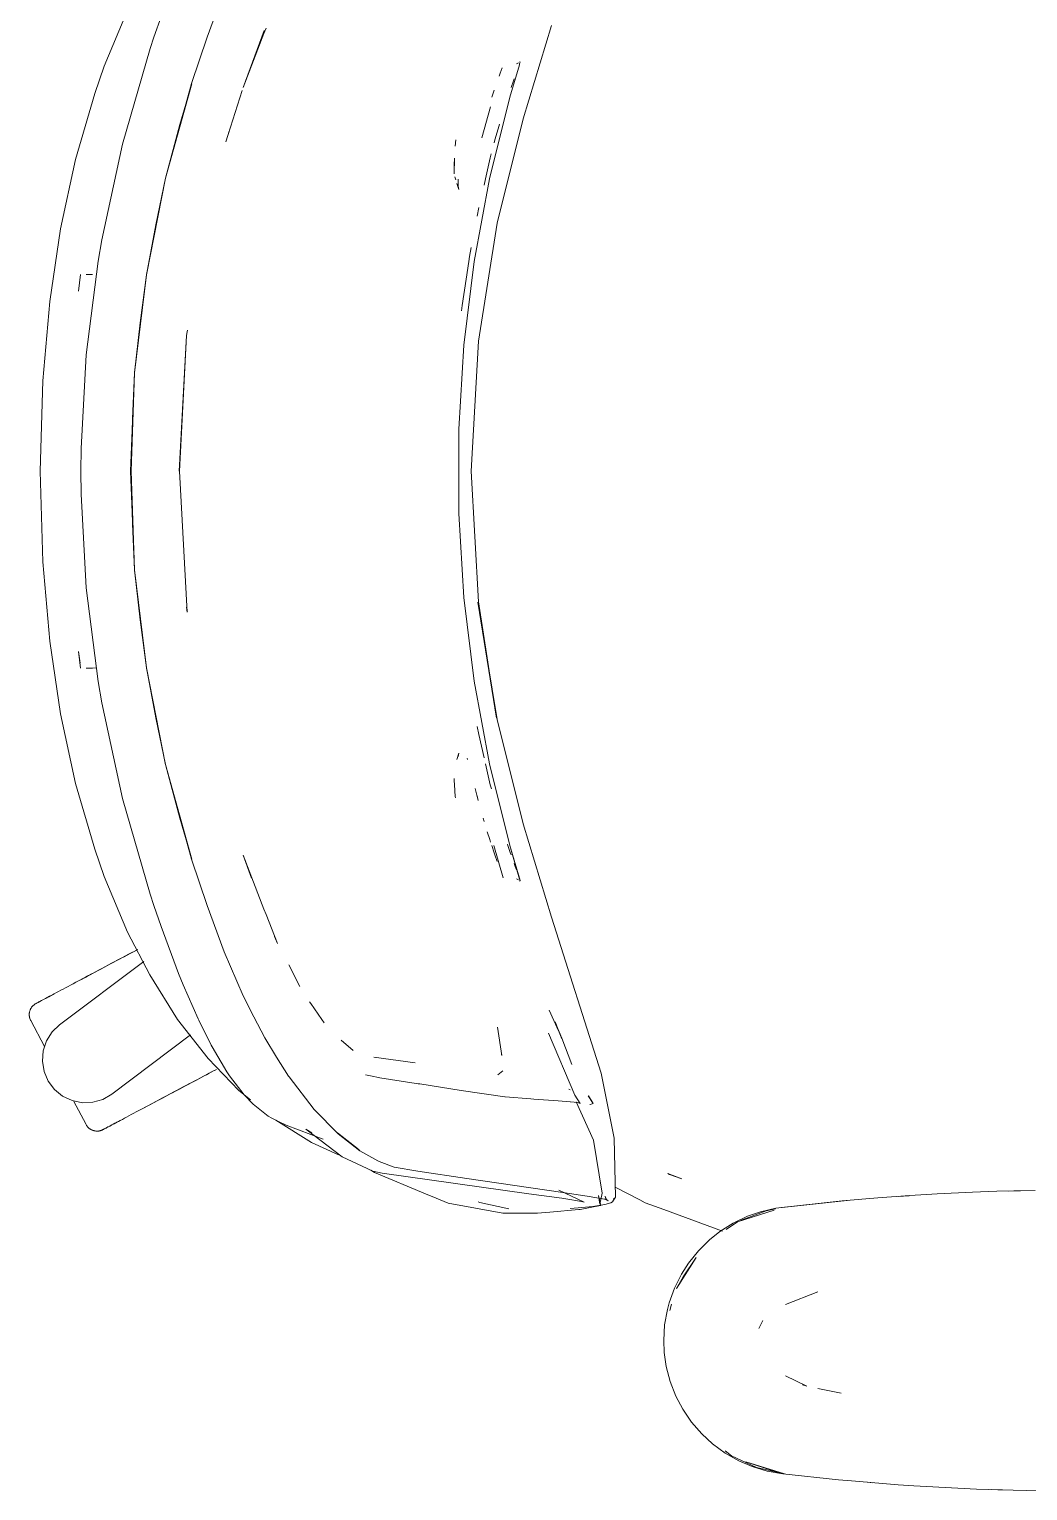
# Model space of a CAD drawing. Header units: millimetres. Extents: x 155927 to 317870, y -36033 to 97293.
# Drawn here: x 179790.8 to 180112.3, y 10100.8 to 10571.5 of the extents above; entities that cross this region are included whole.
import ezdxf

# ---------------------------------------------------------------- set-up
doc = ezdxf.new("R2010")
doc.units = ezdxf.units.MM
doc.header["$MEASUREMENT"] = 0
doc.layers.add('G-IMPT', color=8, linetype='CONTINUOUS', lineweight=9)
doc.layers.add('I-FURN', color=8, linetype='CONTINUOUS', lineweight=9)

msp = doc.modelspace()

# ---------------------------------------------------------------- linework, layer by layer
at = {"layer": 'G-IMPT'}
for p, q in [((179853.52, 10583.89), (179848.06, 10569.01)), ((179814.96, 10559.61), (179822.48, 10577.58)), ((179833.36, 10575.9), (179830.95, 10568.96)), ((179829.76, 10565.36), (179830.95, 10568.96)), ((179843.05, 10554.09), (179848.06, 10569.01)), ((179859.65, 10552.75), (179866.47, 10571.16)), ((179859.65, 10552.75), (179866.36, 10570.2)), ((179866.36, 10570.2), (179867.03, 10571.93)), ((179958.95, 10572.7), (179949.77, 10542.72)), ((179820.81, 10534.53), (179829.76, 10565.36)), ((179811.89, 10550.87), (179814.96, 10559.61)), ((179945.54, 10549.67), (179948.61, 10560.1)), ((179947.72, 10560.36), (179948.33, 10560.74)), ((179947.72, 10560.36), (179947.93, 10560.5)), ((179948.68, 10560.37), (179948.61, 10560.1)), ((179948.75, 10560.67), (179948.68, 10560.37)), ((179948.72, 10561.13), (179948.81, 10560.89)), ((179948.81, 10560.89), (179948.75, 10560.67)), ((179942.41, 10557.42), (179942.04, 10556.41)), ((179942.41, 10557.42), (179943.03, 10559.08)), ((179946.7, 10554.87), (179945.96, 10552.77)), ((179946.7, 10554.87), (179946.94, 10555.53)), ((179811.89, 10550.87), (179805.72, 10529.63)), ((179834.67, 10523.59), (179843.05, 10554.09)), ((179834.67, 10523.59), (179843.1, 10554)), ((179839.32, 10540.84), (179843.1, 10554)), ((179854.12, 10535.28), (179859.37, 10551.77)), ((179939.7, 10549.66), (179940.43, 10551.88)), ((179939.26, 10546.57), (179936.46, 10536.57)), ((179938.99, 10523.35), (179945.54, 10549.67)), ((179839.32, 10540.84), (179834.67, 10523.59)), ((179941.46, 10509.04), (179949.77, 10542.72)), ((179941.96, 10540.25), (179942.17, 10540.93)), ((179854.12, 10535.28), (179855.2, 10538.72)), ((179927.97, 10533.86), (179928.18, 10535.95)), ((179940.85, 10536.25), (179940.53, 10535.11)), ((179940.85, 10536.25), (179941.96, 10540.25)), ((179820.81, 10534.53), (179814.15, 10503.74)), ((179939.23, 10530.09), (179939.56, 10531.39)), ((179940.53, 10535.11), (179940.48, 10534.93)), ((179805.72, 10529.63), (179800.9, 10507.27)), ((179927.57, 10525), (179927.66, 10530.06)), ((179927.66, 10530.06), (179927.57, 10527.79)), ((179927.57, 10525), (179927.57, 10527.79)), ((179939.23, 10530.09), (179937.67, 10523.34)), ((179834.67, 10523.59), (179828.5, 10492.47)), ((179834.67, 10523.59), (179828.5, 10492.55)), ((179834.67, 10523.59), (179831.59, 10508.57)), ((179928.11, 10523.01), (179927.82, 10524.05)), ((179929.11, 10519.95), (179928.42, 10521.9)), ((179928.85, 10523.16), (179928.86, 10523.3)), ((179928.89, 10521), (179928.86, 10523.3)), ((179938.99, 10523.35), (179934.06, 10496.69)), ((179937.22, 10521.36), (179937.67, 10523.34)), ((179928.89, 10521), (179929.11, 10519.95)), ((179935.02, 10511.32), (179935.56, 10514.13)), ((179828.5, 10492.47), (179831.59, 10508.57)), ((179941.46, 10509.04), (179935.46, 10471.12)), ((179800.9, 10507.27), (179797.41, 10483.85)), ((179812.96, 10496.82), (179814.15, 10503.74)), ((179932.29, 10496.68), (179932.54, 10498.31)), ((179933.09, 10501.21), (179932.54, 10498.31)), ((179809.15, 10466.65), (179812.96, 10496.82)), ((179934.06, 10496.69), (179930.76, 10469.77)), ((179931.44, 10491.06), (179932.29, 10496.68)), ((179807.31, 10492.55), (179806.66, 10487.14)), ((179811.17, 10492.51), (179809.07, 10492.58)), ((179809.07, 10492.58), (179809.18, 10492.58)), ((179824.67, 10460.95), (179828.5, 10492.55)), ((179824.71, 10460.91), (179828.5, 10492.47)), ((179828.5, 10492.47), (179826.55, 10476.99)), ((179931.44, 10491.06), (179930.15, 10482.53)), ((179797.41, 10483.85), (179795.15, 10458.28)), ((179930.15, 10482.53), (179929.96, 10480.87)), ((179824.71, 10460.91), (179826.55, 10476.99)), ((179841.44, 10472.86), (179841.7, 10474.64)), ((179839.11, 10429.14), (179841.44, 10472.86)), ((179839.17, 10429.14), (179841.44, 10472.86)), ((179841.44, 10472.86), (179841.67, 10474.17)), ((179841.71, 10474.41), (179841.67, 10474.17)), ((179935.46, 10471.12), (179933.1, 10429.14)), ((179807.53, 10436.45), (179809.15, 10466.65)), ((179929.11, 10442.7), (179930.76, 10469.77)), ((179824.67, 10460.95), (179823.34, 10429.14)), ((179824.71, 10460.91), (179823.57, 10429.14)), ((179824.04, 10446.02), (179824.71, 10460.91)), ((179795.15, 10458.28), (179794.3, 10429.14)), ((179824.04, 10446.02), (179823.57, 10429.14)), ((179929.11, 10442.7), (179929.11, 10415.58)), ((179807.53, 10436.45), (179807.44, 10429.14)), ((179794.3, 10429.14), (179795.15, 10399.99)), ((179807.53, 10421.82), (179807.44, 10429.14)), ((179823.34, 10429.14), (179824.67, 10397.32)), ((179824.71, 10397.36), (179823.57, 10429.14)), ((179824.04, 10412.25), (179823.57, 10429.14)), ((179839.17, 10429.14), (179841.67, 10383.8)), ((179935.46, 10387.15), (179933.1, 10429.14)), ((179807.53, 10421.82), (179809.15, 10391.62)), ((179929.11, 10415.58), (179930.76, 10388.51)), ((179824.71, 10397.36), (179824.04, 10412.25)), ((179795.15, 10399.99), (179797.41, 10374.42)), ((179824.67, 10397.32), (179828.5, 10365.73)), ((179826.55, 10381.28), (179824.71, 10397.36)), ((179824.71, 10397.36), (179828.5, 10365.81)), ((179809.15, 10391.62), (179812.96, 10361.45)), ((179841.67, 10383.8), (179841.44, 10385.41)), ((179841.44, 10385.41), (179841.67, 10384.1)), ((179934.06, 10361.59), (179930.76, 10388.51)), ((179941.46, 10349.23), (179935.2, 10386.98)), ((179935.2, 10386.98), (179941.19, 10349.61)), ((179935.46, 10387.15), (179941.19, 10349.61)), ((179826.55, 10381.28), (179828.5, 10365.81)), ((179841.71, 10383.86), (179841.67, 10384.1)), ((179797.41, 10374.42), (179800.9, 10351)), ((179807.31, 10365.72), (179806.66, 10371.14)), ((179807.23, 10367.37), (179806.66, 10371.14)), ((179809.07, 10365.69), (179811.17, 10365.76)), ((179809.07, 10365.69), (179809.18, 10365.69)), ((179812.41, 10365.81), (179811.17, 10365.76)), ((179828.5, 10365.81), (179831.59, 10349.7)), ((179828.5, 10365.81), (179834.71, 10334.56)), ((179834.71, 10334.56), (179828.5, 10365.73)), ((179812.96, 10361.45), (179814.15, 10354.53)), ((179938.99, 10334.92), (179934.06, 10361.59)), ((179814.15, 10354.53), (179820.81, 10323.74)), ((179805.72, 10328.64), (179800.9, 10351)), ((179834.67, 10334.68), (179831.59, 10349.7)), ((179949.77, 10315.55), (179941.46, 10349.23)), ((179935.04, 10346.96), (179935.51, 10344.33)), ((179935.51, 10344.33), (179937.22, 10336.91)), ((179929.11, 10338.32), (179928.42, 10336.37)), ((179929.11, 10338.32), (179928.89, 10337.28)), ((179839.32, 10317.43), (179834.67, 10334.68)), ((179834.67, 10334.68), (179843.1, 10304.27)), ((179834.67, 10334.68), (179843.05, 10304.18)), ((179931.78, 10336.72), (179931.91, 10336.31)), ((179937.67, 10334.93), (179939.23, 10328.18)), ((179938.99, 10334.92), (179945.54, 10308.6)), ((179927.57, 10330.23), (179927.58, 10329.53)), ((179927.68, 10328.16), (179927.58, 10329.53)), ((179811.89, 10307.4), (179805.72, 10328.64)), ((179927.68, 10328.16), (179927.95, 10324.45)), ((179927.95, 10324.45), (179927.99, 10323.97)), ((179935.37, 10323.1), (179934.38, 10326.96)), ((179935.37, 10323.1), (179934.98, 10324.63)), ((179939.23, 10328.18), (179939.57, 10326.9)), ((179829.76, 10292.91), (179820.81, 10323.74)), ((179839.32, 10317.43), (179843.1, 10304.27)), ((179937.28, 10316.31), (179936.95, 10317.43)), ((179949.77, 10315.55), (179958.95, 10285.58)), ((179939.06, 10310.52), (179938.27, 10313.02)), ((179939.31, 10309.74), (179939.06, 10310.52)), ((179814.96, 10298.66), (179811.89, 10307.4)), ((179859.65, 10305.52), (179862.37, 10298.09)), ((179859.65, 10305.52), (179866.36, 10288.07)), ((179940.46, 10306.3), (179939.69, 10308.61)), ((179940.35, 10308.61), (179943.38, 10298.18)), ((179940.46, 10306.3), (179940.71, 10305.58)), ((179941.47, 10303.42), (179940.71, 10305.58)), ((179944.91, 10308.6), (179944.76, 10309.06)), ((179944.91, 10308.6), (179945.65, 10306.38)), ((179945.54, 10308.6), (179948.81, 10297.38)), ((179945.54, 10308.6), (179948.6, 10298.07)), ((179945.54, 10308.6), (179948.66, 10297.78)), ((179945.93, 10305.57), (179945.65, 10306.38)), ((179848.06, 10289.26), (179843.05, 10304.18)), ((179946.92, 10302.82), (179947.27, 10301.85)), ((179947.27, 10301.85), (179947.67, 10300.78)), ((179814.96, 10298.66), (179822.48, 10280.69)), ((179947.72, 10297.92), (179948.33, 10297.53)), ((179947.72, 10297.92), (179947.93, 10297.77)), ((179948.6, 10298.07), (179948.66, 10297.78)), ((179948.81, 10297.38), (179948.68, 10297.14)), ((179829.76, 10292.91), (179830.95, 10289.31)), ((179833.29, 10282.49), (179830.95, 10289.31)), ((179848.06, 10289.26), (179853.52, 10274.38)), ((179866.36, 10288.07), (179867.03, 10286.34)), ((179867.03, 10286.34), (179870.75, 10277.02)), ((179833.29, 10282.49), (179838.89, 10267.41)), ((179958.95, 10285.58), (179974.94, 10235.33)), ((179822.48, 10280.69), (179829.57, 10266.91)), ((179870.75, 10277.02), (179869.75, 10279.26)), ((179853.52, 10274.38), (179859.7, 10260.16)), ((179877.92, 10263.18), (179874.38, 10270.15)), ((179829.57, 10266.91), (179838.55, 10252.62)), ((179840.37, 10263.73), (179838.89, 10267.41)), ((179845.14, 10252.77), (179840.37, 10263.73)), ((179863.09, 10253.43), (179859.7, 10260.16)), ((179881.45, 10257.71), (179881.06, 10258.29)), ((179863.09, 10253.43), (179866.66, 10246.64)), ((179884.95, 10252.58), (179881.45, 10257.71)), ((179961.24, 10248.9), (179958.19, 10255.61)), ((179838.55, 10252.62), (179848.35, 10240.02)), ((179845.14, 10252.77), (179845.36, 10252.33)), ((179849.36, 10244.32), (179845.36, 10252.33)), ((179884.95, 10252.58), (179885.7, 10251.47)), ((179942.91, 10240.99), (179941.51, 10250.15)), ((179962.27, 10246.31), (179960.07, 10251.87)), ((179962.26, 10246.52), (179960.25, 10251.42)), ((179960.25, 10251.42), (179962.27, 10246.31)), ((179849.36, 10244.32), (179849.67, 10243.72)), ((179870.42, 10240.41), (179866.66, 10246.64)), ((179891.22, 10245.94), (179895.13, 10242.6)), ((179966.4, 10228.18), (179957.97, 10248.16)), ((179962.26, 10246.52), (179965.52, 10238.05)), ((179858.31, 10229.72), (179848.35, 10240.02)), ((179849.67, 10243.72), (179854.4, 10235.72)), ((179870.42, 10240.41), (179874.31, 10234.31)), ((179915.08, 10238.66), (179901.72, 10240.44)), ((179901.72, 10240.44), (179902.19, 10240.3)), ((179942.91, 10240.99), (179942.87, 10241.34)), ((179855.27, 10234.43), (179854.4, 10235.72)), ((179899.04, 10234.74), (179901.2, 10234.28)), ((179943.26, 10236.04), (179941.62, 10234.76)), ((179979.14, 10214.38), (179974.94, 10235.33)), ((179859.98, 10228.3), (179855.27, 10234.43)), ((179874.31, 10234.31), (179874.47, 10234.06)), ((179882.5, 10223.62), (179874.47, 10234.06)), ((179901.2, 10234.28), (179903.19, 10233.86)), ((179903.65, 10233.79), (179903.19, 10233.86)), ((179915.38, 10231.98), (179903.65, 10233.79)), ((179915.38, 10231.98), (179915.99, 10231.89)), ((179916.5, 10231.81), (179915.99, 10231.89)), ((179929.85, 10229.69), (179916.5, 10231.81)), ((179964.95, 10229.9), (179964.51, 10230.17)), ((179858.31, 10229.72), (179861.98, 10226.72)), ((179862.88, 10225.28), (179859.98, 10228.3)), ((179867.74, 10221.42), (179862.88, 10225.28)), ((179929.85, 10229.69), (179943.92, 10227.66)), ((179944, 10227.65), (179943.92, 10227.66)), ((179944, 10227.65), (179952.25, 10227.03)), ((179952.25, 10227.03), (179953.23, 10226.96)), ((179953.23, 10226.96), (179961.09, 10226.4)), ((179961.09, 10226.4), (179964.97, 10226.1)), ((179965.05, 10226.1), (179964.97, 10226.1)), ((179965.05, 10226.1), (179967.43, 10225.8)), ((179968.16, 10225.51), (179966.4, 10228.18)), ((179972.51, 10213.68), (179966.9, 10226.03)), ((179967.44, 10225.8), (179967.43, 10225.8)), ((179967.44, 10225.8), (179968.16, 10225.51)), ((179972.37, 10225.51), (179970.78, 10227.97)), ((179970.78, 10227.97), (179972.3, 10225.49)), ((179972.3, 10225.49), (179970.82, 10227.96)), ((179971.27, 10225.19), (179971.43, 10225.21)), ((179971.43, 10225.21), (179972.3, 10225.49)), ((179972.37, 10225.51), (179972.3, 10225.49)), ((179867.74, 10221.42), (179868.88, 10220.8)), ((179868.88, 10220.8), (179871.31, 10219.63)), ((179882.5, 10223.62), (179890.23, 10215.72)), ((179881.68, 10212.99), (179870.23, 10220.11)), ((179871.31, 10219.63), (179873.54, 10218.56)), ((179885.45, 10214.05), (179873.54, 10218.56)), ((179879.79, 10217.28), (179881.82, 10216.12)), ((179879.79, 10217.28), (179891.5, 10208.34)), ((179890.02, 10216.03), (179896.97, 10210.63)), ((179890.02, 10216.03), (179893.59, 10213.22)), ((179897.2, 10210.3), (179890.23, 10215.72)), ((179890.31, 10209.01), (179881.68, 10212.99)), ((179896.97, 10210.63), (179893.59, 10213.22)), ((179972.51, 10213.68), (179975.22, 10196.63)), ((179979.14, 10214.38), (179979.52, 10195.39)), ((179898.02, 10205.3), (179891.5, 10208.34)), ((179897.2, 10210.3), (179903.03, 10207.01)), ((179903.03, 10207.01), (179903.45, 10206.8)), ((179908.24, 10205.05), (179903.45, 10206.8)), ((179898.02, 10205.3), (179901.38, 10203.73)), ((179900.77, 10204.02), (179901.94, 10203.25)), ((179904.37, 10203.09), (179901.38, 10203.73)), ((179901.94, 10203.25), (179918.39, 10196.45)), ((179951.59, 10196.41), (179904.37, 10203.09)), ((179908.24, 10205.05), (179915.91, 10203.75)), ((179931.68, 10201.35), (179915.91, 10203.75)), ((179996.4, 10202.92), (180000.86, 10201.29)), ((179996.4, 10202.92), (179996.98, 10202.66)), ((180000.86, 10201.29), (179996.98, 10202.66)), ((179962.56, 10196.8), (179931.68, 10201.35)), ((179969.44, 10193.78), (179961.31, 10197.64)), ((179979.46, 10198.58), (179987.36, 10194.44)), ((180094.44, 10196.95), (180083.13, 10196.41)), ((180094.44, 10196.95), (180102.31, 10197.25)), ((180114.62, 10197.54), (180102.31, 10197.25)), ((180106.19, 10197.33), (180107.84, 10197.41)), ((180107.84, 10197.41), (180109.92, 10197.41)), ((179918.39, 10196.45), (179921.76, 10195.06)), ((179925.62, 10193.46), (179921.76, 10195.06)), ((179943.31, 10190.23), (179925.62, 10193.46)), ((179935.87, 10193.68), (179935.3, 10193.83)), ((179945.18, 10191.64), (179935.87, 10193.68)), ((179951.59, 10196.41), (179962.25, 10194.97)), ((179963.55, 10194.76), (179962.25, 10194.97)), ((179970.41, 10195.69), (179962.56, 10196.8)), ((179963.55, 10194.76), (179968.57, 10193.92)), ((179972.25, 10192.38), (179967.56, 10191.86)), ((179968.2, 10191.39), (179972.45, 10192.2)), ((179969.44, 10193.78), (179968.57, 10193.92)), ((179976.68, 10194.58), (179970.41, 10195.69)), ((179972.86, 10192.46), (179972.25, 10192.38)), ((179972.45, 10192.2), (179974.77, 10192.64)), ((179972.86, 10192.46), (179976.14, 10192.99)), ((179974.05, 10195.92), (179974.54, 10193.05)), ((179974.05, 10195.92), (179974.77, 10192.64)), ((179974.54, 10193.05), (179975.22, 10196.63)), ((179976.06, 10194.75), (179976.68, 10194.58)), ((179976.06, 10194.75), (179977.15, 10194.19)), ((179978, 10193.54), (179976.14, 10192.99)), ((179976.25, 10195.62), (179976.33, 10195.12)), ((179976.65, 10194.58), (179976.33, 10195.12)), ((179976.65, 10194.58), (179977.15, 10194.19)), ((179978, 10193.54), (179978.54, 10193.86)), ((179978.54, 10193.86), (179978.92, 10194.36)), ((179979.52, 10195.39), (179978.92, 10194.36)), ((179979.04, 10194.98), (179978.92, 10194.36)), ((179978.92, 10194.36), (179978.94, 10194.43)), ((179979.04, 10194.98), (179978.94, 10194.43)), ((179987.36, 10194.44), (179989.12, 10193.52)), ((179995.09, 10191.33), (179989.12, 10193.52)), ((180031.14, 10191.79), (180054.09, 10194.24)), ((180031.14, 10191.79), (180052.57, 10194.14)), ((180054.09, 10194.24), (180033.95, 10192.12)), ((180052.57, 10194.14), (180063.97, 10195.12)), ((180074.26, 10195.85), (180063.97, 10195.12)), ((180072.22, 10195.72), (180070.8, 10195.58)), ((180072.22, 10195.72), (180074.12, 10195.81)), ((180074.26, 10195.85), (180083.13, 10196.41)), ((179943.31, 10190.23), (179950.28, 10190.2)), ((179950.28, 10190.2), (179954.45, 10190.2)), ((179958.41, 10190.54), (179954.45, 10190.2)), ((179967.73, 10191.34), (179958.41, 10190.54)), ((179967.56, 10191.86), (179964.97, 10191.65)), ((179967.73, 10191.34), (179968.2, 10191.39)), ((180014.03, 10184.38), (179995.09, 10191.33)), ((180017.46, 10186.99), (180022.04, 10189.18)), ((180018.78, 10187.39), (180030.64, 10191.2)), ((180018.78, 10187.39), (180021.49, 10188.29)), ((180028.01, 10190.99), (180019.82, 10187.79)), ((180021.49, 10188.29), (180030.64, 10191.2)), ((180022.04, 10189.18), (180026.18, 10190.63)), ((180031.14, 10191.79), (180026.18, 10190.63)), ((180031.06, 10191.57), (180028.01, 10190.99)), ((180031.14, 10191.79), (180033.95, 10192.12)), ((180009.83, 10181.64), (180013.14, 10184.26)), ((180017.46, 10186.99), (180013.14, 10184.26)), ((180018.78, 10187.39), (180015.21, 10184.96)), ((180006.22, 10178.09), (180003.03, 10174.12)), ((180006.22, 10178.09), (180009.83, 10181.64)), ((179999.17, 10165.96), (180005.5, 10175.91)), ((180000.77, 10170.57), (180003.03, 10174.12)), ((180001.33, 10169.64), (180005.5, 10175.91)), ((179998.53, 10166.06), (180000.77, 10170.57)), ((179999.17, 10165.96), (180001.33, 10169.64)), ((179998.53, 10166.06), (179996.82, 10161.29)), ((180044.66, 10164.89), (180034.23, 10160.74)), ((179996.25, 10159.16), (179996.82, 10161.29)), ((179997.62, 10160.85), (179997, 10158.82)), ((179995.37, 10154.21), (179996.25, 10159.16)), ((180025.69, 10152.99), (180026.71, 10155.22)), ((180026.71, 10155.22), (180027, 10155.67)), ((179995.08, 10149.17), (179995.37, 10154.21)), ((179995.08, 10149.17), (179995.25, 10145.32)), ((179995.9, 10140.81), (179995.25, 10145.32)), ((179995.9, 10140.81), (179997.16, 10135.94)), ((179998.99, 10131.23), (179997.16, 10135.94)), ((180034.32, 10137.79), (180041.11, 10134.52)), ((180001.18, 10127.07), (179998.99, 10131.23)), ((180039.78, 10134.9), (180041.11, 10134.52)), ((180052.16, 10132.19), (180044.72, 10133.76)), ((180001.18, 10127.07), (180004.01, 10122.9)), ((180004.01, 10122.9), (180007.33, 10119.06)), ((180010.77, 10115.9), (180007.33, 10119.06)), ((180010.77, 10115.9), (180014.85, 10112.9)), ((180014.81, 10113.59), (180016.92, 10112)), ((180019.3, 10110.39), (180014.85, 10112.9)), ((180024.98, 10108.26), (180016.92, 10112)), ((180019.3, 10110.39), (180023.53, 10108.58)), ((180033.95, 10106.22), (180021.49, 10110.05)), ((180021.49, 10110.05), (180030.64, 10107.13)), ((180023.53, 10108.58), (180028.4, 10107.11)), ((180024.98, 10108.26), (180033.39, 10106.35)), ((180033.44, 10106.22), (180028.4, 10107.11)), ((180033.95, 10106.22), (180030.64, 10107.13)), ((180051.37, 10104.31), (180033.44, 10106.22)), ((180055.5, 10103.97), (180051.37, 10104.31)), ((180070.55, 10102.72), (180055.5, 10103.97)), ((180062.37, 10103.37), (180060.69, 10103.54)), ((180070.55, 10102.72), (180075.64, 10102.39)), ((180075.64, 10102.39), (180089.78, 10101.58)), ((180095.8, 10101.33), (180089.78, 10101.58)), ((180095.8, 10101.33), (180107.56, 10100.94)), ((180100.69, 10101.19), (180102.62, 10101.08)), ((180102.62, 10101.08), (180104.12, 10101.06)), ((180115.98, 10100.77), (180107.56, 10100.94))]:
    msp.add_line(p, q, dxfattribs=at)
at = {"layer": 'I-FURN'}
for p, q in [((179820.35, 10272.28), (179819.35, 10271.75)), ((179819.81, 10272), (179820.81, 10272.53)), ((179821.35, 10272.81), (179820.35, 10272.28)), ((179820.81, 10272.53), (179821.81, 10273.06)), ((179822.34, 10273.34), (179821.35, 10272.81)), ((179821.81, 10273.06), (179822.8, 10273.59)), ((179823.33, 10273.87), (179822.34, 10273.34)), ((179822.8, 10273.59), (179823.78, 10274.11)), ((179824.31, 10274.39), (179823.33, 10273.87)), ((179823.78, 10274.11), (179824.75, 10274.63)), ((179825.28, 10274.9), (179824.31, 10274.39)), ((179824.75, 10274.63), (179825.72, 10275.14)), ((179800.58, 10250.89), (179827.64, 10271.28)), ((179811.38, 10267.52), (179810.42, 10267)), ((179810.86, 10267.24), (179811.83, 10267.75)), ((179812.36, 10268.03), (179811.38, 10267.52)), ((179811.83, 10267.75), (179812.81, 10268.27)), ((179813.34, 10268.56), (179812.36, 10268.03)), ((179812.81, 10268.27), (179813.8, 10268.8)), ((179814.33, 10269.08), (179813.34, 10268.56)), ((179813.8, 10268.8), (179814.79, 10269.33)), ((179815.33, 10269.61), (179814.33, 10269.08)), ((179814.79, 10269.33), (179815.79, 10269.86)), ((179816.33, 10270.15), (179815.33, 10269.61)), ((179815.79, 10269.86), (179816.79, 10270.39)), ((179817.33, 10270.68), (179816.33, 10270.15)), ((179816.79, 10270.39), (179817.8, 10270.93)), ((179818.34, 10271.22), (179817.33, 10270.68)), ((179817.8, 10270.93), (179818.8, 10271.46)), ((179819.35, 10271.75), (179818.34, 10271.22)), ((179818.8, 10271.46), (179819.81, 10272)), ((179802.47, 10262.78), (179801.7, 10262.37)), ((179803.28, 10263.21), (179802.47, 10262.78)), ((179804.1, 10263.64), (179803.28, 10263.21)), ((179804.95, 10264.09), (179804.1, 10263.64)), ((179805.81, 10264.56), (179804.95, 10264.09)), ((179806.7, 10265.03), (179805.81, 10264.56)), ((179807.61, 10265.51), (179806.7, 10265.03)), ((179807.12, 10265.25), (179808.03, 10265.73)), ((179808.53, 10266), (179807.61, 10265.51)), ((179808.03, 10265.73), (179808.96, 10266.23)), ((179809.47, 10266.5), (179808.53, 10266)), ((179808.96, 10266.23), (179809.9, 10266.73)), ((179810.42, 10267), (179809.47, 10266.5)), ((179809.9, 10266.73), (179810.86, 10267.24)), ((179793.43, 10257.97), (179793.65, 10258.09)), ((179793.79, 10258.16), (179793.55, 10258.03)), ((179793.65, 10258.09), (179793.91, 10258.23)), ((179794.07, 10258.31), (179793.79, 10258.16)), ((179793.91, 10258.23), (179794.21, 10258.38)), ((179794.38, 10258.48), (179794.07, 10258.31)), ((179794.21, 10258.38), (179794.54, 10258.56)), ((179794.74, 10258.67), (179794.38, 10258.48)), ((179794.54, 10258.56), (179794.92, 10258.76)), ((179795.13, 10258.88), (179794.74, 10258.67)), ((179794.92, 10258.76), (179795.33, 10258.98)), ((179795.56, 10259.1), (179795.13, 10258.88)), ((179795.33, 10258.98), (179795.77, 10259.22)), ((179796.03, 10259.35), (179795.56, 10259.1)), ((179795.77, 10259.22), (179796.25, 10259.47)), ((179796.53, 10259.62), (179796.03, 10259.35)), ((179796.25, 10259.47), (179796.77, 10259.75)), ((179797.06, 10259.9), (179796.53, 10259.62)), ((179796.77, 10259.75), (179797.32, 10260.04)), ((179797.63, 10260.21), (179797.06, 10259.9)), ((179797.32, 10260.04), (179797.91, 10260.35)), ((179798.24, 10260.53), (179797.63, 10260.21)), ((179798.87, 10260.86), (179798.24, 10260.53)), ((179799.53, 10261.22), (179798.87, 10260.86)), ((179800.23, 10261.58), (179799.53, 10261.22)), ((179800.95, 10261.97), (179800.23, 10261.58)), ((179801.7, 10262.37), (179800.95, 10261.97)), ((179790.79, 10254.11), (179790.8, 10254.27)), ((179790.8, 10253.95), (179790.79, 10254.11)), ((179790.8, 10254.43), (179790.82, 10254.59)), ((179790.8, 10254.27), (179790.8, 10254.43)), ((179790.81, 10253.79), (179790.8, 10253.95)), ((179790.83, 10253.63), (179790.81, 10253.79)), ((179790.82, 10254.59), (179790.84, 10254.75)), ((179790.85, 10253.47), (179790.83, 10253.63)), ((179790.84, 10254.75), (179790.87, 10254.91)), ((179790.88, 10253.31), (179790.85, 10253.47)), ((179790.87, 10254.91), (179790.9, 10255.07)), ((179790.9, 10255.07), (179790.94, 10255.23)), ((179790.94, 10255.23), (179790.99, 10255.38)), ((179790.99, 10255.38), (179791.04, 10255.53)), ((179791.04, 10255.53), (179791.1, 10255.68)), ((179791.1, 10255.68), (179791.16, 10255.83)), ((179791.16, 10255.83), (179791.23, 10255.98)), ((179791.23, 10255.98), (179791.31, 10256.12)), ((179791.31, 10256.12), (179791.39, 10256.26)), ((179791.39, 10256.26), (179791.48, 10256.39)), ((179791.48, 10256.39), (179791.57, 10256.53)), ((179791.57, 10256.53), (179791.67, 10256.65)), ((179791.67, 10256.65), (179791.77, 10256.78)), ((179791.77, 10256.78), (179791.88, 10256.9)), ((179791.88, 10256.9), (179791.99, 10257.01)), ((179791.99, 10257.01), (179792.11, 10257.12)), ((179792.11, 10257.12), (179792.23, 10257.23)), ((179792.23, 10257.23), (179792.35, 10257.33)), ((179792.35, 10257.33), (179792.48, 10257.43)), ((179792.48, 10257.43), (179792.62, 10257.52)), ((179792.62, 10257.52), (179792.75, 10257.61)), ((179792.75, 10257.61), (179792.89, 10257.69)), ((179792.89, 10257.69), (179792.93, 10257.71)), ((179792.93, 10257.71), (179792.95, 10257.72)), ((179792.94, 10257.71), (179792.93, 10257.71)), ((179792.98, 10257.73), (179792.94, 10257.71)), ((179792.95, 10257.72), (179793.01, 10257.75)), ((179793.06, 10257.77), (179792.98, 10257.73)), ((179793.01, 10257.75), (179793.11, 10257.8)), ((179793.18, 10257.84), (179793.06, 10257.77)), ((179793.11, 10257.8), (179793.25, 10257.88)), ((179793.34, 10257.93), (179793.18, 10257.84)), ((179793.25, 10257.88), (179793.43, 10257.97)), ((179793.55, 10258.03), (179793.34, 10257.93)), ((179790.92, 10253.16), (179790.88, 10253.31)), ((179790.96, 10253), (179790.92, 10253.16)), ((179791.01, 10252.85), (179790.96, 10253)), ((179791.06, 10252.69), (179791.01, 10252.85)), ((179791.13, 10252.55), (179791.06, 10252.69)), ((179791.19, 10252.4), (179791.13, 10252.55)), ((179791.27, 10252.26), (179791.19, 10252.4)), ((179791.27, 10252.26), (179795.74, 10243.85)), ((179798.15, 10248.55), (179800.58, 10250.89)), ((179795.29, 10242.49), (179796.35, 10245.69)), ((179796.35, 10245.69), (179798.15, 10248.55)), ((179842.74, 10247.61), (179817.42, 10228.54)), ((179795.02, 10239.13), (179795.29, 10242.49)), ((179795.57, 10235.8), (179795.02, 10239.13)), ((179796.89, 10232.7), (179795.57, 10235.8)), ((179846.35, 10234.01), (179847.31, 10234.52)), ((179847.83, 10234.8), (179846.87, 10234.29)), ((179847.31, 10234.52), (179848.27, 10235.03)), ((179848.77, 10235.3), (179847.83, 10234.8)), ((179848.27, 10235.03), (179849.2, 10235.53)), ((179849.7, 10235.79), (179848.77, 10235.3)), ((179849.2, 10235.53), (179850.13, 10236.02)), ((179850.62, 10236.28), (179849.7, 10235.79)), ((179850.13, 10236.02), (179851.03, 10236.5)), ((179798.92, 10230), (179796.89, 10232.7)), ((179801.54, 10227.87), (179798.92, 10230)), ((179838.93, 10230.07), (179837.93, 10229.53)), ((179838.39, 10229.78), (179839.39, 10230.31)), ((179839.94, 10230.6), (179838.93, 10230.07)), ((179839.39, 10230.31), (179840.4, 10230.85)), ((179840.94, 10231.13), (179839.94, 10230.6)), ((179840.4, 10230.85), (179841.4, 10231.38)), ((179841.94, 10231.67), (179840.94, 10231.13)), ((179841.4, 10231.38), (179842.4, 10231.91)), ((179842.94, 10232.2), (179841.94, 10231.67)), ((179842.4, 10231.91), (179843.4, 10232.44)), ((179843.94, 10232.73), (179842.94, 10232.2)), ((179843.4, 10232.44), (179844.39, 10232.97)), ((179844.92, 10233.25), (179843.94, 10232.73)), ((179844.39, 10232.97), (179845.38, 10233.49)), ((179845.9, 10233.77), (179844.92, 10233.25)), ((179845.38, 10233.49), (179846.35, 10234.01)), ((179846.87, 10234.29), (179845.9, 10233.77)), ((179804.59, 10226.43), (179801.54, 10227.87)), ((179807.89, 10225.76), (179804.59, 10226.43)), ((179805.04, 10226.34), (179809.08, 10218.76)), ((179811.26, 10225.9), (179807.89, 10225.76)), ((179814.5, 10226.84), (179811.26, 10225.9)), ((179817.42, 10228.54), (179814.5, 10226.84)), ((179828.71, 10224.63), (179829.63, 10225.12)), ((179830.13, 10225.38), (179829.2, 10224.89)), ((179829.63, 10225.12), (179830.56, 10225.61)), ((179831.06, 10225.88), (179830.13, 10225.38)), ((179830.56, 10225.61), (179831.5, 10226.11)), ((179832.02, 10226.39), (179831.06, 10225.88)), ((179831.5, 10226.11), (179832.46, 10226.62)), ((179832.98, 10226.9), (179832.02, 10226.39)), ((179832.46, 10226.62), (179833.43, 10227.14)), ((179833.95, 10227.42), (179832.98, 10226.9)), ((179833.43, 10227.14), (179834.4, 10227.66)), ((179834.94, 10227.94), (179833.95, 10227.42)), ((179834.4, 10227.66), (179835.39, 10228.18)), ((179835.93, 10228.47), (179834.94, 10227.94)), ((179835.39, 10228.18), (179836.39, 10228.71)), ((179836.92, 10229), (179835.93, 10228.47)), ((179836.39, 10228.71), (179837.39, 10229.24)), ((179837.93, 10229.53), (179836.92, 10229)), ((179837.39, 10229.24), (179838.39, 10229.78)), ((179820.12, 10220.06), (179820.77, 10220.41)), ((179820.77, 10220.41), (179821.44, 10220.77)), ((179821.44, 10220.77), (179822.15, 10221.14)), ((179822.15, 10221.14), (179822.89, 10221.53)), ((179822.89, 10221.53), (179823.65, 10221.94)), ((179823.65, 10221.94), (179824.44, 10222.36)), ((179824.44, 10222.36), (179825.25, 10222.79)), ((179825.25, 10222.79), (179826.08, 10223.23)), ((179826.54, 10223.48), (179825.7, 10223.03)), ((179826.08, 10223.23), (179826.94, 10223.69)), ((179827.41, 10223.94), (179826.54, 10223.48)), ((179826.94, 10223.69), (179827.82, 10224.16)), ((179828.3, 10224.41), (179827.41, 10223.94)), ((179827.82, 10224.16), (179828.71, 10224.63)), ((179829.2, 10224.89), (179828.3, 10224.41)), ((179809.1, 10218.72), (179809.08, 10218.76)), ((179809.18, 10218.58), (179809.1, 10218.72)), ((179809.26, 10218.44), (179809.18, 10218.58)), ((179809.35, 10218.31), (179809.26, 10218.44)), ((179809.45, 10218.18), (179809.35, 10218.31)), ((179809.55, 10218.05), (179809.45, 10218.18)), ((179809.66, 10217.93), (179809.55, 10218.05)), ((179809.77, 10217.82), (179809.66, 10217.93)), ((179809.88, 10217.7), (179809.77, 10217.82)), ((179810, 10217.6), (179809.88, 10217.7)), ((179810.13, 10217.49), (179810, 10217.6)), ((179810.26, 10217.4), (179810.13, 10217.49)), ((179810.39, 10217.3), (179810.26, 10217.4)), ((179810.52, 10217.22), (179810.39, 10217.3)), ((179810.66, 10217.13), (179810.52, 10217.22)), ((179810.81, 10217.06), (179810.66, 10217.13)), ((179810.95, 10216.99), (179810.81, 10217.06)), ((179811.1, 10216.92), (179810.95, 10216.99)), ((179811.25, 10216.86), (179811.1, 10216.92)), ((179811.4, 10216.81), (179811.25, 10216.86)), ((179811.56, 10216.77), (179811.4, 10216.81)), ((179811.71, 10216.73), (179811.56, 10216.77)), ((179811.87, 10216.69), (179811.71, 10216.73)), ((179812.03, 10216.66), (179811.87, 10216.69)), ((179812.19, 10216.64), (179812.03, 10216.66)), ((179812.35, 10216.63), (179812.19, 10216.64)), ((179812.51, 10216.62), (179812.35, 10216.63)), ((179812.67, 10216.62), (179812.51, 10216.62)), ((179812.83, 10216.62), (179812.67, 10216.62)), ((179812.99, 10216.63), (179812.83, 10216.62)), ((179813.15, 10216.65), (179812.99, 10216.63)), ((179813.31, 10216.68), (179813.15, 10216.65)), ((179813.47, 10216.71), (179813.31, 10216.68)), ((179813.63, 10216.74), (179813.47, 10216.71)), ((179813.78, 10216.79), (179813.63, 10216.74)), ((179813.94, 10216.83), (179813.78, 10216.79)), ((179814.09, 10216.89), (179813.94, 10216.83)), ((179814.24, 10216.95), (179814.09, 10216.89)), ((179814.38, 10217.02), (179814.24, 10216.95)), ((179814.53, 10217.09), (179814.38, 10217.02)), ((179814.57, 10217.12), (179814.53, 10217.09)), ((179814.53, 10217.09), (179814.55, 10217.1)), ((179814.53, 10217.09), (179814.53, 10217.09)), ((179814.55, 10217.1), (179814.61, 10217.13)), ((179814.66, 10217.16), (179814.57, 10217.12)), ((179814.61, 10217.13), (179814.71, 10217.19)), ((179814.78, 10217.22), (179814.66, 10217.16)), ((179814.71, 10217.19), (179814.85, 10217.26)), ((179814.94, 10217.31), (179814.78, 10217.22)), ((179814.85, 10217.26), (179815.03, 10217.36)), ((179815.14, 10217.42), (179814.94, 10217.31)), ((179815.03, 10217.36), (179815.25, 10217.47)), ((179815.38, 10217.54), (179815.14, 10217.42)), ((179815.25, 10217.47), (179815.51, 10217.61)), ((179815.66, 10217.69), (179815.38, 10217.54)), ((179815.51, 10217.61), (179815.8, 10217.77)), ((179815.98, 10217.86), (179815.66, 10217.69)), ((179815.8, 10217.77), (179816.14, 10217.95)), ((179816.34, 10218.05), (179815.98, 10217.86)), ((179816.14, 10217.95), (179816.51, 10218.15)), ((179816.73, 10218.26), (179816.34, 10218.05)), ((179816.51, 10218.15), (179816.92, 10218.36)), ((179817.16, 10218.49), (179816.73, 10218.26)), ((179816.92, 10218.36), (179817.37, 10218.6)), ((179817.62, 10218.74), (179817.16, 10218.49)), ((179817.37, 10218.6), (179817.85, 10218.86)), ((179818.12, 10219), (179817.62, 10218.74)), ((179817.85, 10218.86), (179818.37, 10219.13)), ((179818.66, 10219.29), (179818.12, 10219)), ((179818.37, 10219.13), (179818.92, 10219.42)), ((179819.23, 10219.59), (179818.66, 10219.29)), ((179818.92, 10219.42), (179819.5, 10219.74)), ((179819.5, 10219.74), (179820.12, 10220.06))]:
    msp.add_line(p, q, dxfattribs=at)

doc.saveas('drawing.dxf')
